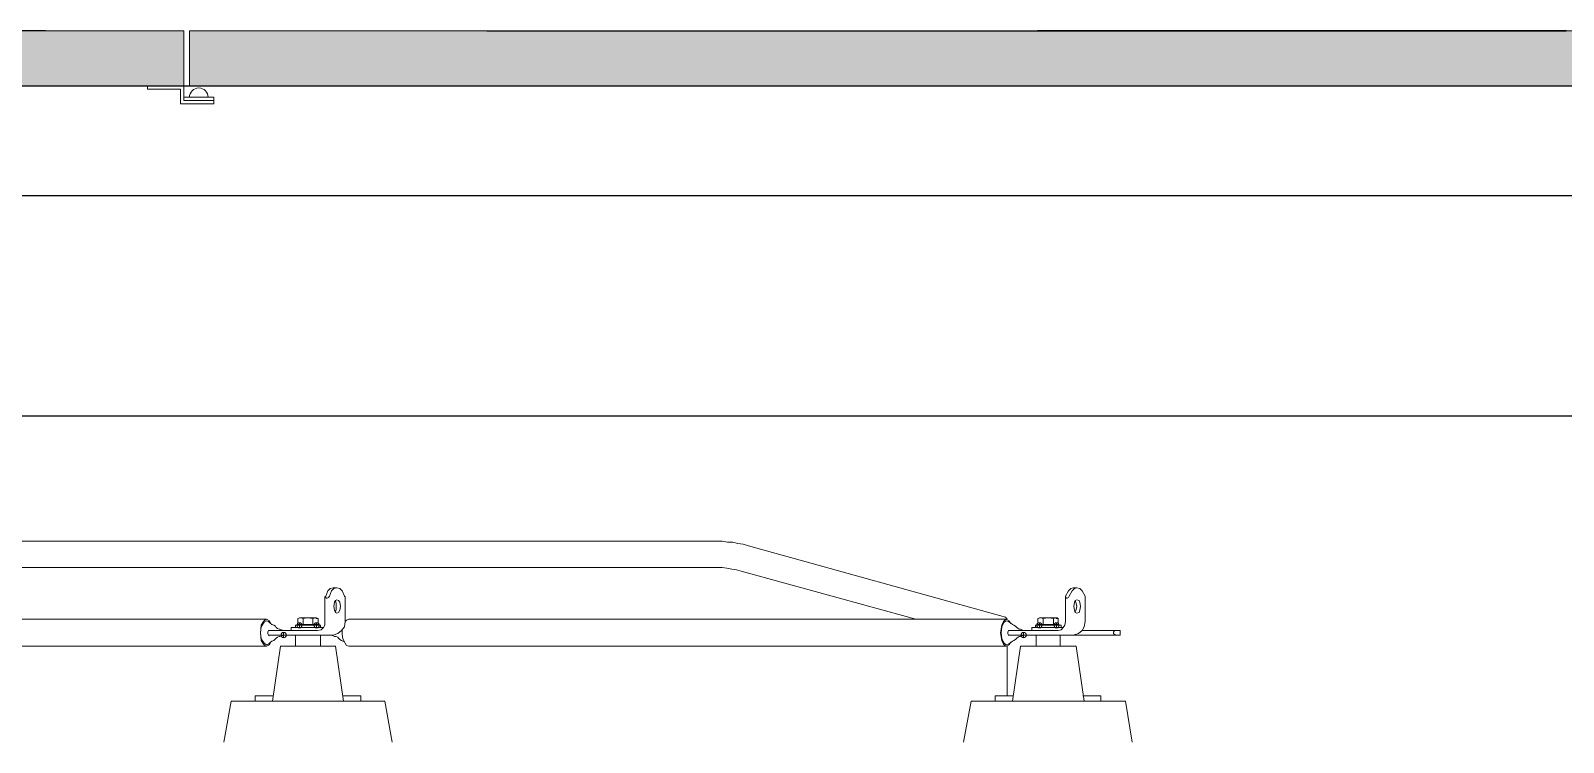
# Model space of a CAD drawing. Extents: x 758840 to 1108724, y -102573 to 143521.
# Drawn here: x 805352 to 806744, y 67136 to 67783 of the extents above; entities that cross this region are included whole.
import ezdxf

# ---------------------------------------------------------------- set-up
doc = ezdxf.new("R2010")
doc.units = 0
doc.header["$LTSCALE"] = 1000
doc.header["$MEASUREMENT"] = 0
for name, color, linetype in [('02电气-设备', 255, 'Continuous'), ('02电气-设备基础', 252, 'Continuous'), ('PDF_0', 7, 'Continuous')]:
    doc.layers.add(name, color=color, linetype=linetype)

# ---------------------------------------------------------------- blocks, each defined once
blk = doc.blocks.new('2500KVA 变压器')
at = {"lineweight": -3}
blk.add_lwpolyline([(0, 0), (2400, 0), (2400, 1500), (0, 1500)], close=True, dxfattribs=at)
at = {"layer": 'PDF_0', "lineweight": 15}
for points in [[(848.9, 1186.3), (1591.5, 1186.3), (1596.2, 1186.3), (1601, 1185.6), (1605.8, 1185.6), (1610.5, 1184.3), (1615.3, 1183.6), (1620.1, 1182.2)], [(1620.1, 1182.2), (1853.5, 1117.5)], [(1591.5, 1162.5), (848.9, 1162.5)], [(1613.3, 1159.1), (1609.2, 1160.4), (1605.1, 1161.1), (1600.3, 1161.8), (1596.2, 1162.5), (1591.5, 1162.5)], [(1771.9, 1115.5), (1613.3, 1159.1)], [(1236.2, 1136.6), (1238.2, 1141.4), (1240.2, 1143.4), (1243, 1144.1)], [(1239.6, 1136.6), (1241.6, 1141.4), (1243.6, 1143.4), (1246.4, 1144.1)], [(1243, 1144.1), (1246.4, 1144.1)], [(1246.4, 1144.1), (1249.1, 1143.4), (1251.1, 1141.4), (1253.2, 1136.6), (1253.9, 1135.9)], [(1908, 1136.6), (1910.7, 1141.4), (1912.8, 1143.4), (1914.8, 1144.1)], [(1911.4, 1136.6), (1914.1, 1141.4), (1916.2, 1143.4), (1918.2, 1144.1)], [(1914.8, 1144.1), (1918.2, 1144.1)], [(1918.2, 1144.1), (1920.9, 1143.4), (1923, 1141.4), (1925.7, 1136.6), (1925.7, 1135.9)], [(1235.5, 1135.9), (1236.2, 1136.6)], [(1235.5, 1135.9), (1235.5, 1113.5)], [(1236.8, 1134.6), (1235.5, 1135.9)], [(1237.5, 1134.6), (1236.8, 1134.6)], [(1239.6, 1136.6), (1238.9, 1135.2), (1237.5, 1134.6)], [(1246.4, 1133.2), (1245, 1132.5), (1244.3, 1131.2), (1243.6, 1127.1)], [(1245.7, 1127.1), (1245.7, 1129.8), (1245, 1132.5)], [(1246.4, 1121), (1247.7, 1121.6), (1249.1, 1123.7), (1249.8, 1127.1), (1249.1, 1131.2), (1247.7, 1132.5), (1246.4, 1133.2)], [(1253.9, 1135.9), (1253.9, 1113.5)], [(1908, 1135.9), (1908, 1136.6)], [(1908, 1135.9), (1908, 1113.5)], [(1908.7, 1134.6), (1908, 1135.9)], [(1909.3, 1134.6), (1908.7, 1134.6)], [(1911.4, 1136.6), (1910.7, 1135.2), (1909.3, 1134.6)], [(1918.2, 1133.2), (1916.8, 1132.5), (1916.2, 1131.2), (1915.5, 1127.1)], [(1918.2, 1127.1), (1917.5, 1129.8), (1916.8, 1132.5)], [(1918.2, 1121), (1920.2, 1121.6), (1920.9, 1123.7), (1921.6, 1127.1), (1920.9, 1131.2), (1920.2, 1132.5), (1918.2, 1133.2)], [(1925.7, 1135.9), (1925.7, 1113.5)], [(668.5, 1115.5), (1182.4, 1115.5)], [(1182.4, 1091), (1181, 1091.7), (1179.7, 1093), (1177.6, 1096.4), (1176.9, 1103.3), (1177.6, 1110.1), (1179.7, 1113.5), (1181, 1114.8), (1182.4, 1115.5)], [(1184.4, 1113.5), (1182.4, 1114.1), (1180.3, 1112.8), (1177.6, 1108.7)], [(1182.4, 1115.5), (1185.1, 1114.1), (1186.5, 1111.4)], [(1184.4, 1113.5), (1185.8, 1112.1), (1187.2, 1110.7), (1189.2, 1110.1), (1190.6, 1109.4), (1191.2, 1108), (1192.6, 1107.3), (1194, 1106.7), (1194.6, 1106.7)], [(1211, 1116.2), (1212.3, 1116.9)], [(1215.7, 1116.2), (1213, 1116.9), (1211, 1116.2)], [(1211, 1110.7), (1211, 1116.2)], [(1228, 1116.9), (1212.3, 1116.9)], [(1227.3, 1116.9), (1224.6, 1116.2), (1219.8, 1116.9), (1215.7, 1116.2)], [(1215.7, 1110.7), (1215.7, 1116.2)], [(1224.6, 1110.7), (1224.6, 1116.2)], [(1229.4, 1116.2), (1228, 1116.2), (1227.3, 1116.9)], [(1229.4, 1116.2), (1228, 1116.9)], [(1228.7, 1105.3), (1232.1, 1106), (1234.1, 1108), (1235.5, 1110.1), (1235.5, 1113.5)], [(1229.4, 1110.7), (1229.4, 1116.2)], [(1243, 1101.2), (1247.1, 1102.6), (1250.5, 1105.3), (1253.2, 1108.7), (1253.9, 1113.5)], [(1243.6, 1127.1), (1244.3, 1123.7), (1245, 1121.6), (1246.4, 1121)], [(1245, 1122.3), (1245.7, 1124.4), (1245.7, 1127.1)], [(1253.9, 1113.5), (1255.2, 1114.8), (1257.3, 1115.5)], [(1257.3, 1115.5), (1854.2, 1115.5)], [(1854.2, 1091), (1852.9, 1091.7), (1851.5, 1093), (1850.1, 1096.4), (1848.8, 1103.3), (1850.1, 1110.1), (1851.5, 1113.5), (1852.9, 1114.8), (1854.2, 1115.5)], [(1856.3, 1113.5), (1854.2, 1114.1), (1852.2, 1112.8), (1850.1, 1108.7)], [(1853.5, 1117.5), (1854.9, 1115.5)], [(1854.2, 1115.5), (1856.9, 1114.1), (1858.3, 1111.4)], [(1856.3, 1113.5), (1858.3, 1112.1), (1859.7, 1110.7), (1861, 1110.1), (1862.4, 1109.4), (1863.7, 1108), (1865.1, 1107.3), (1865.8, 1106.7), (1867.1, 1106.7)], [(1882.8, 1116.2), (1884.2, 1116.9)], [(1887.6, 1116.2), (1885.5, 1116.9), (1882.8, 1116.2)], [(1882.8, 1110.7), (1882.8, 1116.2)], [(1900.5, 1116.9), (1884.2, 1116.9)], [(1899.1, 1116.9), (1897.1, 1116.2), (1892.3, 1116.9), (1887.6, 1116.2)], [(1887.6, 1110.7), (1887.6, 1116.2)], [(1897.1, 1110.7), (1897.1, 1116.2)], [(1901.2, 1116.2), (1899.8, 1116.2), (1899.1, 1116.9)], [(1901.2, 1116.2), (1900.5, 1116.9)], [(1901.2, 1110.7), (1901.2, 1116.2)], [(1901.2, 1105.3), (1903.9, 1106), (1905.9, 1108), (1907.3, 1110.1), (1908, 1113.5)], [(1914.8, 1101.2), (1919.6, 1102.6), (1923, 1105.3), (1925, 1108.7), (1925.7, 1113.5)], [(1915.5, 1127.1), (1916.2, 1123.7), (1916.8, 1121.6), (1918.2, 1121)], [(1916.8, 1122.3), (1917.5, 1124.4), (1918.2, 1127.1)], [(1177.6, 1108.7), (1176.9, 1103.3), (1177.6, 1097.8)], [(1184.4, 1105.3), (1183.8, 1103.9)], [(1183.8, 1102.6), (1183.8, 1103.9)], [(1184.4, 1101.2), (1183.8, 1102.6)], [(1184.4, 1105.3), (1228.7, 1105.3)], [(1184.4, 1101.2), (1243, 1101.2)], [(1184.4, 1093), (1185.8, 1094.4), (1187.2, 1095.8), (1189.2, 1096.4), (1189.9, 1097.1), (1191.2, 1098.5), (1192.6, 1099.2), (1194, 1099.9), (1194.6, 1099.9), (1198, 1101.2)], [(1194.6, 1106.7), (1198, 1105.3), (1198, 1105.3)], [(1198, 1105.3), (1198.7, 1105.3)], [(1198.7, 1101.2), (1198, 1101.2)], [(1204.9, 1108), (1234.1, 1108)], [(1204.9, 1108), (1204.9, 1105.3)], [(1208.9, 1110.1), (1231.4, 1110.1)], [(1208.9, 1108), (1208.9, 1110.1)], [(1208.9, 1091), (1208.9, 1101.2)], [(1229.4, 1110.7), (1211, 1110.7)], [(1231.4, 1108), (1231.4, 1110.1)], [(1231.4, 1091), (1231.4, 1101.2)], [(1244.3, 1099.9), (1241.6, 1101.2), (1240.9, 1101.2)], [(1253.2, 1095.1), (1251.8, 1095.8), (1250.5, 1096.4), (1249.1, 1097.1), (1247.7, 1098.5), (1247.1, 1099.2), (1245.7, 1099.9), (1244.3, 1099.9)], [(1257.3, 1091), (1255.2, 1091.7), (1253.9, 1093.7), (1251.8, 1097.8), (1251.1, 1101.9), (1251.1, 1106)], [(1850.1, 1108.7), (1849.5, 1103.3), (1850.1, 1097.8)], [(1856.3, 1105.3), (1855.6, 1103.9)], [(1855.6, 1102.6), (1855.6, 1103.9)], [(1856.3, 1101.2), (1855.6, 1102.6)], [(1856.3, 1105.3), (1901.2, 1105.3)], [(1856.3, 1101.2), (1957.7, 1101.2)], [(1856.3, 1093), (1858.3, 1094.4), (1859.7, 1095.8), (1861, 1096.4), (1862.4, 1097.1), (1863.7, 1098.5), (1865.1, 1099.2), (1865.8, 1099.9), (1867.1, 1099.9), (1869.9, 1101.2)], [(1867.1, 1106.7), (1869.9, 1105.3), (1869.9, 1105.3)], [(1869.9, 1105.3), (1870.6, 1105.3)], [(1870.6, 1101.2), (1869.9, 1101.2)], [(1877.4, 1108), (1905.9, 1108)], [(1877.4, 1108), (1877.4, 1105.3)], [(1880.8, 1110.1), (1903.9, 1110.1)], [(1880.8, 1108), (1880.8, 1110.1)], [(1881.4, 1091), (1881.4, 1101.2)], [(1901.2, 1110.7), (1882.8, 1110.7)], [(1903.2, 1091), (1903.2, 1101.2)], [(1903.9, 1108), (1903.9, 1110.1)], [(1957.7, 1105.3), (1923, 1105.3)], [(1951.6, 1103.9), (1952.2, 1104.6), (1953.6, 1105.3)], [(1951.6, 1102.6), (1951.6, 1103.9)], [(1953.6, 1101.2), (1952.2, 1101.9), (1951.6, 1102.6)], [(1957.7, 1101.2), (1957.7, 1105.3)], [(584.8, 1091), (1182.4, 1091)], [(1177.6, 1097.8), (1180.3, 1093.7), (1182.4, 1092.4), (1184.4, 1093)], [(1186.5, 1095.1), (1185.1, 1092.4), (1182.4, 1091)], [(1187.8, 1041.3), (1195.3, 1091)], [(1195.3, 1091), (1245, 1091)], [(1252.5, 1041.3), (1245, 1091)], [(1257.3, 1091), (1854.2, 1091)], [(1850.1, 1097.8), (1852.2, 1093.7), (1854.2, 1092.4), (1856.3, 1093)], [(1858.3, 1095.1), (1856.9, 1092.4), (1854.2, 1091)], [(1854.9, 1046.1), (1854.9, 1091)], [(1859.7, 1041.3), (1867.1, 1091)], [(1867.1, 1091), (1917.5, 1091)], [(1925, 1041.3), (1917.5, 1091)], [(1172.2, 1046.1), (1188.5, 1046.1)], [(1172.2, 1046.1), (1172.2, 1041.3)], [(1251.8, 1046.1), (1268.2, 1046.1)], [(1268.2, 1046.1), (1268.2, 1041.3)], [(1844, 1046.1), (1860.3, 1046.1)], [(1844, 1046.1), (1844, 1041.3)], [(1923.6, 1046.1), (1940, 1046.1)], [(1940, 1046.1), (1940, 1041.3)], [(1150.4, 1041.3), (1143.6, 1003.9)], [(1289.9, 1041.3), (1150.4, 1041.3)], [(1296.7, 1003.9), (1289.9, 1041.3)], [(1822.2, 1041.3), (1815.4, 1003.9)], [(1962.4, 1041.3), (1822.2, 1041.3)], [(1968.6, 1003.9), (1962.4, 1041.3)]]:
    blk.add_lwpolyline(points, dxfattribs=at)
for points in [[(1198, 1098.8), (1198, 1103.6), (1198, 1103.6)], [(1212.3, 1107.7), (1212.3, 1112.4), (1212.3, 1112.4)], [(1228, 1107.7), (1228, 1112.4), (1228, 1112.4)], [(1869.9, 1098.8), (1869.9, 1103.6), (1869.9, 1103.6)], [(1884.2, 1107.7), (1884.2, 1112.4), (1884.2, 1112.4)], [(1899.8, 1107.7), (1899.8, 1112.4), (1899.8, 1112.4)]]:
    blk.add_lwpolyline(points, close=True, dxfattribs=at)
for points in [[(1184.6, 1105.3), (1184.6, 1105.3), (1184.7, 1105.3), (1184.8, 1105.3)], [(1184.8, 1100.5), (1184.7, 1100.5), (1184.6, 1100.5), (1184.6, 1100.6)], [(1253.9, 1112.3), (1253.9, 1112.4), (1254, 1112.5), (1254, 1112.6)], [(1856.4, 1105.3), (1856.5, 1105.3), (1856.5, 1105.3), (1856.6, 1105.3)], [(1856.6, 1100.5), (1856.5, 1100.5), (1856.5, 1100.5), (1856.4, 1100.6)]]:
    blk.add_open_spline(points, degree=3, dxfattribs=at)
for points in [[(1198, 1103.6), (1196.7, 1103.6), (1195.7, 1102.5), (1195.7, 1101.2), (1195.7, 1099.9), (1196.7, 1098.8), (1198, 1098.8), (1199.4, 1098.8), (1200.4, 1099.9), (1200.4, 1101.2), (1200.4, 1102.5), (1199.4, 1103.6), (1198, 1103.6)], [(1212.3, 1112.4), (1211, 1112.4), (1210, 1111.4), (1210, 1110.1), (1210, 1108.8), (1211, 1107.7), (1212.3, 1107.7), (1213.6, 1107.7), (1214.7, 1108.8), (1214.7, 1110.1), (1214.7, 1111.4), (1213.6, 1112.4), (1212.3, 1112.4)], [(1228, 1112.4), (1226.7, 1112.4), (1225.6, 1111.4), (1225.6, 1110.1), (1225.6, 1108.8), (1226.7, 1107.7), (1228, 1107.7), (1229.3, 1107.7), (1230.4, 1108.8), (1230.4, 1110.1), (1230.4, 1111.4), (1229.3, 1112.4), (1228, 1112.4)], [(1869.9, 1103.6), (1868.6, 1103.6), (1867.5, 1102.5), (1867.5, 1101.2), (1867.5, 1099.9), (1868.6, 1098.8), (1869.9, 1098.8), (1871.2, 1098.8), (1872.3, 1099.9), (1872.3, 1101.2), (1872.3, 1102.5), (1871.2, 1103.6), (1869.9, 1103.6)], [(1884.2, 1112.4), (1882.9, 1112.4), (1881.8, 1111.4), (1881.8, 1110.1), (1881.8, 1108.8), (1882.9, 1107.7), (1884.2, 1107.7), (1885.5, 1107.7), (1886.5, 1108.8), (1886.5, 1110.1), (1886.5, 1111.4), (1885.5, 1112.4), (1884.2, 1112.4)], [(1899.8, 1112.4), (1898.5, 1112.4), (1897.4, 1111.4), (1897.4, 1110.1), (1897.4, 1108.8), (1898.5, 1107.7), (1899.8, 1107.7), (1901.1, 1107.7), (1902.2, 1108.8), (1902.2, 1110.1), (1902.2, 1111.4), (1901.1, 1112.4), (1899.8, 1112.4)]]:
    blk.add_open_spline(points, degree=3, knots=[0, 0, 0, 0, 1, 1, 1, 2, 2, 2, 3, 3, 3, 4, 4, 4, 4], dxfattribs=at)
for points in [[(1198, 1098.8), (1198, 1103.6), (1198, 1103.6)], [(1212.3, 1107.7), (1212.3, 1112.4), (1212.3, 1112.4)], [(1228, 1107.7), (1228, 1112.4), (1228, 1112.4)], [(1869.9, 1098.8), (1869.9, 1103.6), (1869.9, 1103.6)], [(1884.2, 1107.7), (1884.2, 1112.4), (1884.2, 1112.4)], [(1899.8, 1107.7), (1899.8, 1112.4), (1899.8, 1112.4)]]:
    blk.add_solid(points, dxfattribs=at)
blk = doc.blocks.new('BD4-PAL0101-LVPM-05')
at = {"ltscale": 5}
h = blk.add_hatch(dxfattribs=at)
h.set_pattern_fill('隔热材料01', color=8, scale=80, angle=45)
h.set_pattern_definition([(315, (1.005, -51.474), (28.28427125, 28.28427125), [4.0142, -35.9858]), (315, (-20.185, -72.664), (28.28427125, 28.28427125), [4.0142, -35.9858]), (135, (13.44, -77.425), (-28.28427125, -28.28427125), [4.0142, -35.9858]), (135, (5.767, -85.1), (-28.28427125, -28.28427125), [4.0142, -35.9858]), (225, (28.298, -71.66), (28.28427125, -28.28427125), [40.0194, 0.0194]), (180, (18.983, -78.135), (-28.2842, 28.2842), [3.4144, -53.1542]), (161.56505, (43.853, -49.85), (-28.284169758, 28.28429741), [2.244, -87.1988]), (161.56505, (15.569, -78.135), (-28.284169758, 28.28429741), [2.244, -87.1988]), (198.43495, (51.525, -48.43), (-28.28429741, 28.28416976), [4.488, -84.9548]), (198.43495, (23.24, -76.716), (-28.28429741, 28.28416976), [4.488, -84.9548]), (108.43495, (38.886, -46.303), (-28.28429741, 28.284169758), [21.3712, -68.0716]), (108.43495, (10.602, -74.587), (-28.28429741, 28.284169758), [21.3712, -68.0716]), (161.56505, (29.29, -23.19), (-28.284169758, 28.28429741), [2.244, -87.1988]), (161.56505, (1.005, -51.474), (-28.284169758, 28.28429741), [2.244, -87.1988]), (180, (-1.124, -50.765), (-28.2842, 28.2842), [3.4144, -53.1542]), (198.43495, (23.746, -22.48), (-28.28429741, 28.28416976), [4.488, -84.9548]), (198.43495, (-4.538, -50.765), (-28.28429741, 28.28416976), [4.488, -84.9548]), (90, (-20.894, -70.535), (-28.2842, 28.2842), [3.4144, -53.1542]), (108.43495, (8.1, -44.38), (-28.28429741, 28.284169758), [2.244, -87.1988]), (108.43495, (-20.185, -72.664), (-28.28429741, 28.284169758), [2.244, -87.1988]), (71.56505, (7.39, -38.836), (-28.28416976, 28.28429741), [4.488, -84.9548]), (71.56505, (-20.894, -67.12), (-28.28416976, 28.28429741), [4.488, -84.9548]), (161.56505, (31.212, -53.976), (-28.284169758, 28.28429741), [21.3712, -68.0716]), (161.56505, (2.928, -82.26), (-28.284169758, 28.28429741), [21.3712, -68.0716]), (90, (6.476, -90.642), (-28.2842, 28.2842), [3.4144, -53.1542]), (108.43495, (34.76, -58.943), (-28.28429741, 28.284169758), [2.244, -87.1988]), (108.43495, (6.476, -87.228), (-28.28429741, 28.284169758), [2.244, -87.1988]), (71.56505, (33.34, -66.615), (-28.28416976, 28.28429741), [4.488, -84.9548]), (71.56505, (5.057, -94.9), (-28.28416976, 28.28429741), [4.488, -84.9548])])
h.paths.add_polyline_path([(8308888.6, -4141711.1), (8309454.1, -4141711.1), (8309454.1, -4141661.1), (8308888.6, -4141661.1)])
h.paths.add_polyline_path([(8308318.1, -4141711.1), (8308883.6, -4141711.1), (8308883.6, -4141661.1), (8308318.1, -4141661.1)])
h.paths.add_polyline_path([(8310456.6, -4141661.1), (8309564.1, -4141661.1), (8309564.1, -4141711.1), (8310456.6, -4141711.1)])
h.paths.add_polyline_path([(8311354.1, -4141661.1), (8310461.6, -4141661.1), (8310461.6, -4141711.1), (8311354.1, -4141711.1)])
h.paths.add_polyline_path([(8311464.1, -4141711.1), (8312356.6, -4141711.1), (8312356.6, -4141661.1), (8311464.1, -4141661.1)])
h.paths.add_polyline_path([(8312361.6, -4141661.1), (8312361.6, -4141711.1), (8313254.1, -4141711.1), (8313254.1, -4141661.1)])
h.paths.add_polyline_path([(8314456.6, -4141661.1), (8313364.1, -4141661.1), (8313364.1, -4141711.1), (8314456.6, -4141711.1)])
h.paths.add_polyline_path([(8314461.6, -4141661.1), (8314461.6, -4141711.1), (8315554.1, -4141711.1), (8315554.1, -4141661.1)])
h.paths.add_polyline_path([(8316861.6, -4141661.1), (8315664.1, -4141661.1), (8315664.1, -4141711.1), (8316861.6, -4141711.1)])
h.paths.add_polyline_path([(8316866.6, -4141661.1), (8316866.6, -4141711.1), (8318064.1, -4141711.1), (8318064.1, -4141661.1)])
h.paths.add_polyline_path([(8319466.6, -4141661.1), (8318174.1, -4141661.1), (8318174.1, -4141711.1), (8319466.6, -4141711.1)])
h.paths.add_polyline_path([(8319471.6, -4141661.1), (8319471.6, -4141711.1), (8320764.1, -4141711.1), (8320764.1, -4141661.1)])
h.paths.add_polyline_path([(8320874.1, -4141661.1), (8321714.1, -4141661.1), (8321714.1, -4141711.1), (8320874.1, -4141711.1)])
at = {"linetype": 'ByBlock', "lineweight": 15}
for p, q in [((8319466.6, -4141661.1), (8318174.1, -4141661.1)), ((8319466.6, -4141711.1), (8319466.6, -4141661.1)), ((8320764.1, -4141661.1), (8319471.6, -4141661.1)), ((8319471.6, -4141661.1), (8319471.6, -4141711.1)), ((8318174.1, -4141711.1), (8319466.6, -4141711.1)), ((8319471.6, -4141711.1), (8320764.1, -4141711.1))]:
    blk.add_line(p, q, dxfattribs=at)
for p, q in [((8319340.9, -4141661.1), (8318360.9, -4141661.1)), ((8319741.6, -4141661.1), (8320721.6, -4141661.1))]:
    blk.add_line(p, q)
at = {"linetype": 'Continuous', "lineweight": 15}
blk.add_line((8320716.3, -4141661.7), (8320716.3, -4141661.7), dxfattribs=at)
at = {"lineweight": 15}
for p, q in [((8319466.6, -4141711.1), (8319433.6, -4141711.1)), ((8319433.6, -4141711.1), (8319433.6, -4141714.1)), ((8319463.6, -4141714.1), (8319433.6, -4141714.1)), ((8319463.6, -4141714.1), (8319463.6, -4141727.6)), ((8319466.6, -4141724.6), (8319466.6, -4141711.1)), ((8319463.6, -4141724.6), (8319463.6, -4141727.6)), ((8319463.6, -4141727.6), (8319493.6, -4141727.6)), ((8319463.6, -4141727.6), (8319466.6, -4141727.6)), ((8319466.6, -4141720.8), (8319466.6, -4141724.6)), ((8319493.6, -4141721.6), (8319466.6, -4141721.6)), ((8319493.6, -4141724.6), (8319466.6, -4141724.6)), ((8319466.6, -4141724.6), (8319493.6, -4141724.6)), ((8319493.6, -4141724.6), (8319493.6, -4141721.6)), ((8319493.6, -4141727.6), (8319493.6, -4141724.6))]:
    blk.add_line(p, q, dxfattribs=at)
blk.add_arc((8319480.1, -4141721.6), 8.49, 0, 180, dxfattribs=at)
at = {"layer": '02电气-设备', "color": 5, "ltscale": 5}
blk.add_blockref('2500KVA 变压器', (8318359.1, -4143311), dxfattribs=at)
mesh = blk.add_polymesh((2, 7))
for k, corner in enumerate([(8320241.6, -4141661.1), (8320281.6, -4141661.1), (8320381.6, -4141661.1), (8320481.6, -4141661.1), (8320581.6, -4141661.1), (8320681.6, -4141661.1), (8320721.6, -4141661.1), (8320241.6, -4141661.1, 200), (8320281.6, -4141661.1, 200), (8320381.6, -4141661.1, 200), (8320481.6, -4141661.1, 200), (8320581.6, -4141661.1, 200), (8320681.6, -4141661.1, 200), (8320721.6, -4141661.1, 200)]):
    mesh.set_mesh_vertex(divmod(k, 7), corner)

msp = doc.modelspace()

# ---------------------------------------------------------------- linework, layer by layer
at = {"layer": '02电气-设备基础'}
msp.add_lwpolyline([(826754.74, 67432.51), (792096.74, 67432.51), (792096.74, 67732.51), (826754.74, 67732.51)], close=True, dxfattribs=at)

# ---------------------------------------------------------------- block references
at = {"layer": '02电气-设备'}
msp.add_blockref('BD4-PAL0101-LVPM-05', (-7513975.04, 4209443.59), dxfattribs=at)

doc.saveas('drawing.dxf')
